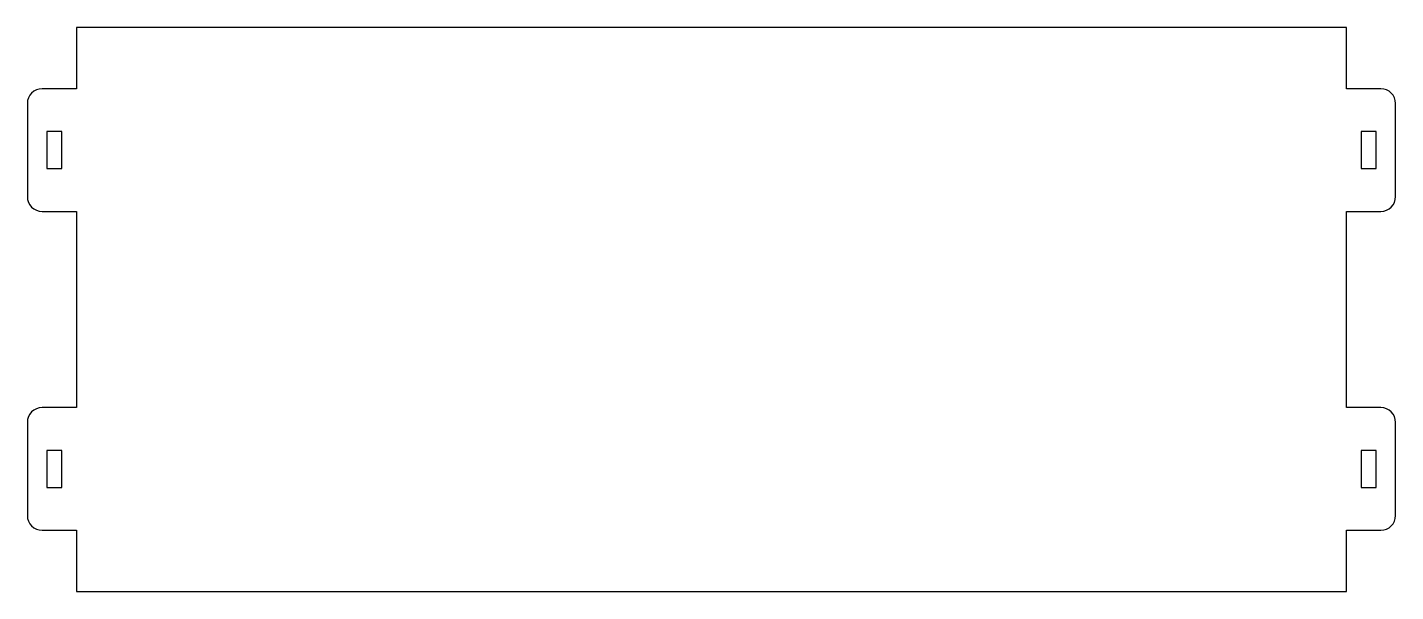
# Model space of a CAD drawing. Extents: x 48 to 606, y -50 to 180.
import ezdxf

# ---------------------------------------------------------------- set-up
doc = ezdxf.new("R2010")
doc.units = 0
doc.layers.get('0').update_dxf_attribs({"linetype": 'CONTINUOUS'})

msp = doc.modelspace()

# ---------------------------------------------------------------- linework, layer by layer
at = {"color": 7, "linetype": 'CONTINUOUS'}
for p, q in [((586.11, 180.22), (68.11, 180.22)), ((68.11, 180.22), (68.11, 155.22)), ((586.11, 155.22), (586.11, 180.22)), ((68.11, 155.22), (54.11, 155.22)), ((600.11, 155.22), (586.11, 155.22)), ((48.11, 149.22), (48.11, 111.22)), ((606.11, 111.22), (606.11, 149.22)), ((56.11, 137.72), (56.11, 122.72)), ((62.11, 137.72), (56.11, 137.72)), ((62.11, 122.72), (62.11, 137.72)), ((592.11, 137.72), (592.11, 122.72)), ((598.11, 137.72), (592.11, 137.72)), ((598.11, 122.72), (598.11, 137.72)), ((56.11, 122.72), (62.11, 122.72)), ((592.11, 122.72), (598.11, 122.72)), ((54.11, 105.22), (68.11, 105.22)), ((68.11, 105.22), (68.11, 25.22)), ((586.11, 25.22), (586.11, 105.22)), ((586.11, 105.22), (600.11, 105.22)), ((68.11, 25.22), (54.11, 25.22)), ((600.11, 25.22), (586.11, 25.22)), ((48.11, 19.22), (48.11, -18.78)), ((606.11, -18.78), (606.11, 19.22)), ((56.11, 7.72), (56.11, -7.28)), ((62.11, 7.72), (56.11, 7.72)), ((62.11, -7.28), (62.11, 7.72)), ((592.11, 7.72), (592.11, -7.28)), ((598.11, 7.72), (592.11, 7.72)), ((598.11, -7.28), (598.11, 7.72)), ((56.11, -7.28), (62.11, -7.28)), ((592.11, -7.28), (598.11, -7.28)), ((54.11, -24.78), (68.11, -24.78)), ((68.11, -24.78), (68.11, -49.78)), ((586.11, -49.78), (586.11, -24.78)), ((586.11, -24.78), (600.11, -24.78)), ((68.11, -49.78), (586.11, -49.78))]:
    msp.add_line(p, q, dxfattribs=at)
for centre, start, end in [((54.11, 149.22), 90, 180), ((600.11, 149.22), 0, 90), ((54.11, 111.22), 180, 270), ((600.11, 111.22), 270, 0), ((54.11, 19.22), 90, 180), ((600.11, 19.22), 0, 90), ((54.11, -18.78), 180, 270), ((600.11, -18.78), 270, 0)]:
    msp.add_arc(centre, 6, start, end, dxfattribs=at)

doc.saveas('drawing.dxf')
